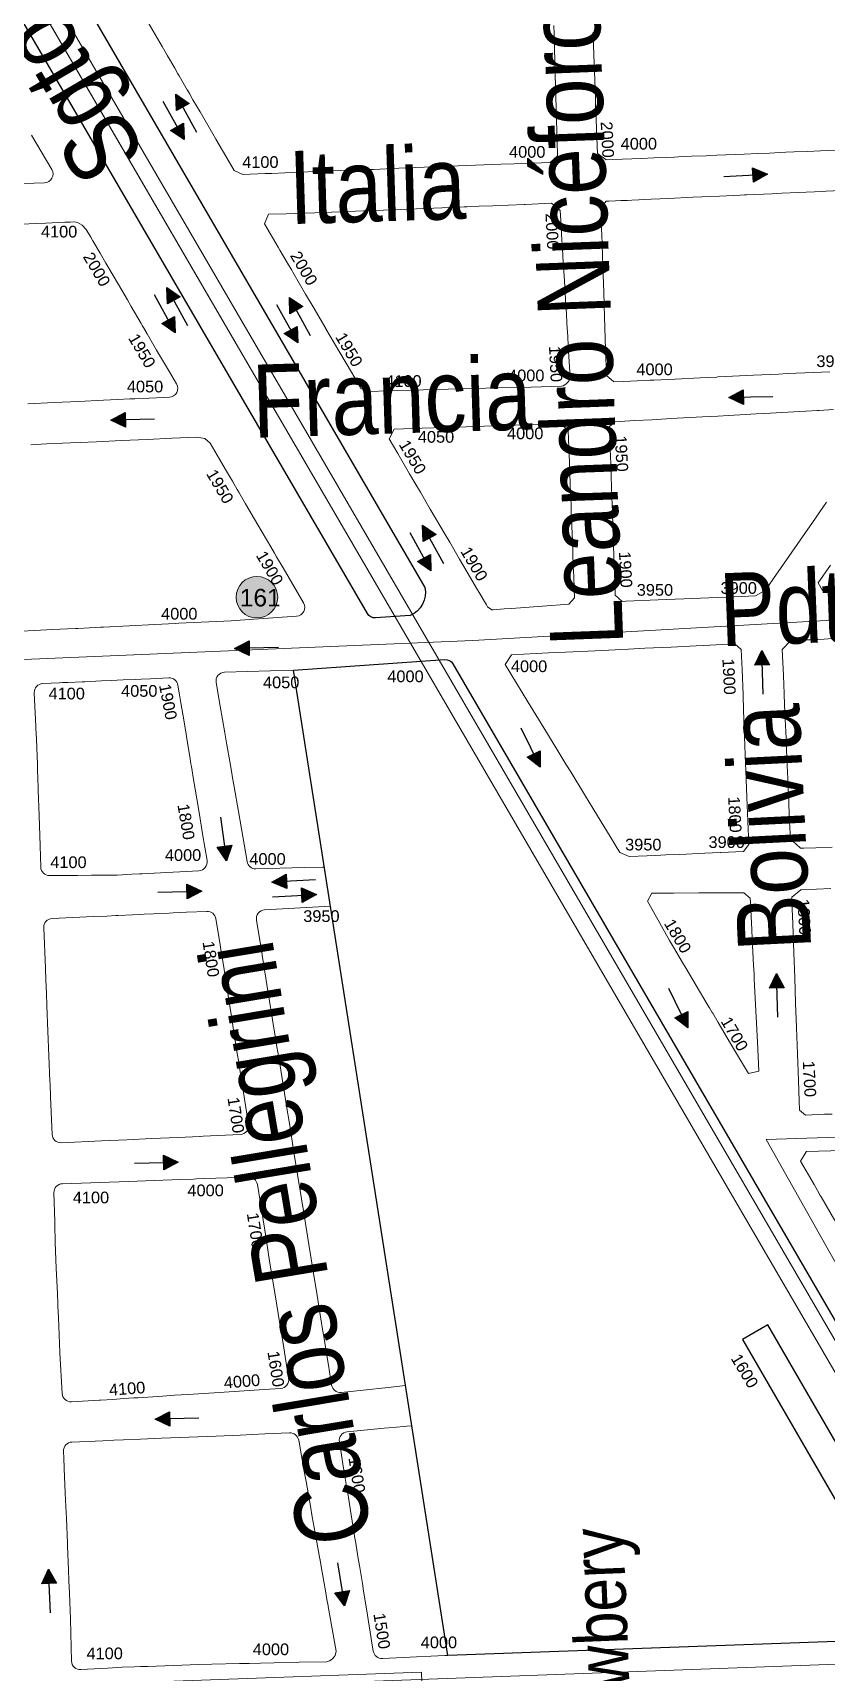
# Model space of a CAD drawing. Header units: millimetres. Extents: x 11558 to 23675, y 49449 to 61482.
# Drawn here: x 16354 to 16625, y 54997 to 55558 of the extents above; entities that cross this region are included whole.
import ezdxf

# ---------------------------------------------------------------- set-up
doc = ezdxf.new("R2010")
doc.units = ezdxf.units.MM
for name, color, linetype in [('0. plano base - nombres calles', 22, 'Continuous'), ('0. Plano Base - PLANO', 254, 'Continuous'), ('0. Plano base - sentido calles', 253, 'Continuous'), ('0. vias del tren', 252, 'VÍAS'), ('7. puesta en valor CC la lucila', 212, 'Continuous'), ('numeración', 7, 'Continuous')]:
    doc.layers.add(name, color=color, linetype=linetype)
for name, color, linetype, true_color in [('Linea 161 ida', 7, 'Continuous', 0xd16b6b), ('linea 161 vuelta', 7, 'Continuous', 0x9d070c), ('Linea 21 IDA Ramal F', 7, 'Continuous', 0x001861)]:
    doc.layers.add(name, color=color, linetype=linetype, true_color=true_color)
doc.layers.add('Linea Bicentenario Original', color=7, linetype='Continuous', true_color=0x0000cc, transparency=0.5)
doc.layers.get('7. puesta en valor CC la lucila').off()
doc.styles.get("Standard").update_dxf_attribs({"font": 'arial.ttf'})
doc.linetypes.add('VÍAS', pattern='A,0.15,[130,ltypeshp.shx,S=0.25,R=0,X=0,Y=0],0.15', length=0.3)

# ---------------------------------------------------------------- blocks, each defined once
blk = doc.blocks.new('MANZANAS')
at = {"layer": '0. Plano Base - PLANO', "color": 0, "linetype": 'VÍAS', "lineweight": 5, "ltscale": 4}
for points in [[(5633388.52, 6179341.14), (5633762.29, 6178968.93), (5633907.74, 6178824.08, 0.101414), (5634041.43, 6178736.27, 0.02138), (5634206.89, 6178678.43), (5634893.93, 6178556.15), (5635133.92, 6178513.7), (5635205.77, 6178500.27), (5635240.71, 6178490.73, -0.077062), (5635332.82, 6178449.54, 0.007448), (5635396.46, 6178409.69, -0.001689), (5635684.68, 6178233.8), (5636187.35, 6177915.58), (5636597.71, 6177655.71)], [(5633392.19, 6179345.26), (5633766.17, 6178972.83), (5633911.62, 6178827.98, 0.101414), (5634043.46, 6178741.38, 0.02134), (5634208.17, 6178683.79), (5634894.89, 6178561.57), (5635134.9, 6178519.11), (5635207, 6178505.64), (5635242.16, 6178496.03, -0.077062), (5635335.8, 6178454.16, 0.007448), (5635399.31, 6178414.39, -0.001689), (5635687.6, 6178238.47), (5636190.29, 6177920.23), (5636600.65, 6177660.36)]]:
    blk.add_lwpolyline(points, format="xyb", dxfattribs=at)
at = {"layer": '0. Plano Base - PLANO', "color": 0}
blk.add_lwpolyline([(5635708.03, 6178235.64), (5636262.8, 6177884.12, -0.354867), (5636262.76, 6177873.31), (5636252.63, 6177867.12, -0.288875), (5636249.43, 6177867.16), (5635935.21, 6178066.13), (5635686.75, 6178220.14, -0.567388), (5635686.84, 6178225.29), (5635704.93, 6178235.7, -0.27867)], format="xyb", close=True, dxfattribs=at)
at = {"layer": '0. Plano Base - PLANO', "color": 0, "linetype": 'Continuous', "lineweight": 5}
for points in [[(5636321.48, 6178083.42), (5636314.01, 6178079.13), (5636310.18, 6178076.93), (5636306.17, 6178074.63), (5636303.76, 6178073.25), (5636298.89, 6178070.45), (5636295.36, 6178068.42), (5636291.39, 6178066.15), (5636283.24, 6178061.47), (5636280.94, 6178060.14), (5636280.07, 6178059.64), (5636275.74, 6178057.16), (5636271.83, 6178054.92), (5636270.7, 6178054.26), (5636268.15, 6178052.8), (5636264.48, 6178050.69), (5636260.9, 6178048.64), (5636252.32, 6178043.71), (5636250.41, 6178042.61), (5636250.27, 6178042.63), (5636246.73, 6178043.14), (5636244.08, 6178047.8), (5636242.46, 6178050.66), (5636238.26, 6178058.07), (5636236.89, 6178060.5), (5636234.51, 6178064.69), (5636232.66, 6178067.96), (5636230.09, 6178072.48), (5636230.04, 6178072.58), (5636228.41, 6178075.44), (5636226.25, 6178079.26)], [(5636213.24, 6178075.15), (5636214.71, 6178072.5), (5636217.25, 6178067.92), (5636219.07, 6178064.64), (5636220.12, 6178062.75), (5636223.09, 6178057.42), (5636224.76, 6178054.41), (5636227.27, 6178049.89), (5636232.49, 6178040.5), (5636234.9, 6178036.16), (5636233.77, 6178033.02), (5636228.62, 6178030.09), (5636227.02, 6178029.17), (5636224.27, 6178027.6), (5636223.01, 6178026.88), (5636219.11, 6178024.66), (5636211.52, 6178020.32), (5636203.79, 6178015.91), (5636199.52, 6178013.47), (5636196.25, 6178011.61), (5636188.72, 6178007.31), (5636181.25, 6178003.04), (5636180.27, 6178002.48), (5636176.55, 6178000.36), (5636173.85, 6177998.82), (5636166.37, 6177994.55), (5636161.63, 6177991.85), (5636158.69, 6177990.17), (5636150.99, 6177985.77), (5636148.95, 6177984.61), (5636142.34, 6177980.83), (5636142.16, 6177980.82), (5636139.1, 6177980.64), (5636134.32, 6177983.68), (5636128.54, 6177987.35), (5636126.86, 6177988.42), (5636119.5, 6177993.09), (5636115.41, 6177995.69), (5636113.33, 6177997.01), (5636112.82, 6177997.34), (5636112.23, 6177997.71), (5636112.15, 6177997.76), (5636107.43, 6178000.76), (5636106.75, 6178001.19), (5636104.92, 6178002.35), (5636100.8, 6178004.97), (5636097.65, 6178006.97), (5636088.26, 6178012.94)], [(5636351.67, 6178013.55), (5636344.26, 6178009.24), (5636339.19, 6178006.3), (5636336.51, 6178004.74), (5636329.08, 6178000.42), (5636324.95, 6177998.02), (5636320.75, 6177995.57), (5636318.5, 6177994.27), (5636318.25, 6177994.12), (5636313.27, 6177991.23), (5636305.85, 6177986.92), (5636299.58, 6177983.27), (5636298.47, 6177982.63), (5636294.6, 6177980.38), (5636290.72, 6177978.12), (5636287.67, 6177976.35), (5636284.51, 6177977.14), (5636280.01, 6177985.13), (5636274.72, 6177994.53), (5636272.61, 6177998.28), (5636272.58, 6177998.34), (5636270.54, 6178001.96), (5636266.14, 6178009.77), (5636260.73, 6178019.38), (5636259.95, 6178020.78), (5636258.67, 6178023.04), (5636258, 6178024.24), (5636256.85, 6178026.27), (5636256.31, 6178027.23), (5636256.86, 6178029.99), (5636257.82, 6178030.55), (5636259.68, 6178031.63), (5636261.2, 6178032.51), (5636263.18, 6178033.65), (5636264.53, 6178034.44), (5636266.57, 6178035.62), (5636267.85, 6178036.36), (5636270.2, 6178037.72), (5636275.32, 6178040.69), (5636282.53, 6178044.87), (5636290.45, 6178049.46), (5636296.63, 6178053.04), (5636297.88, 6178053.76), (5636298.53, 6178054.14), (5636306.02, 6178058.48), (5636308.97, 6178060.19), (5636313.81, 6178063), (5636320.96, 6178067.14), (5636322.07, 6178067.79), (5636328.46, 6178071.49)], [(5636390.09, 6177949.54), (5636383.93, 6177945.95), (5636381.47, 6177947.55), (5636382.43, 6177954.94)], [(5636371.27, 6177973.46), (5636370.99, 6177971.23), (5636370.2, 6177965.05), (5636369.03, 6177955.87), (5636368, 6177947.85), (5636367.25, 6177941.9), (5636366.63, 6177937.06), (5636364.49, 6177933.79), (5636358.09, 6177930.11), (5636350.6, 6177925.81), (5636343.16, 6177921.53), (5636335.59, 6177917.18), (5636325.95, 6177911.64), (5636324.84, 6177911), (5636321.79, 6177911.88), (5636321.26, 6177912.82), (5636311.96, 6177929.26), (5636310.3, 6177932.21), (5636307.75, 6177936.71), (5636305.3, 6177941.04), (5636305.23, 6177941.18), (5636303.55, 6177944.14), (5636298.17, 6177953.66), (5636297.43, 6177954.96), (5636296.07, 6177957.38), (5636295.63, 6177958.16), (5636294.3, 6177960.51), (5636293.46, 6177961.98), (5636294.26, 6177964.41), (5636300.2, 6177967.92), (5636305.22, 6177970.9), (5636309.57, 6177973.47), (5636312.66, 6177975.3), (5636320.14, 6177979.73), (5636324.71, 6177982.44), (5636327.88, 6177984.31), (5636335.95, 6177989.09), (5636338.58, 6177990.65), (5636343.51, 6177993.56), (5636350.67, 6177997.8), (5636354.11, 6177999.84), (5636354.57, 6178000.11), (5636358.82, 6178002.63)], [(5636427.42, 6177869.55), (5636422.53, 6177866.78), (5636418.98, 6177864.76), (5636417.97, 6177864.19), (5636416.06, 6177864.73), (5636414.69, 6177865.12), (5636413.36, 6177865.5), (5636412.47, 6177867.05), (5636410.4, 6177870.64), (5636407.53, 6177875.63), (5636407.09, 6177876.41), (5636403.46, 6177882.72), (5636401.66, 6177885.86), (5636401.22, 6177886.62), (5636394.88, 6177897.64), (5636394.2, 6177898.83), (5636392.85, 6177901.19), (5636392.74, 6177901.37), (5636390.55, 6177905.18), (5636388.59, 6177908.58), (5636387.1, 6177911.19), (5636387.04, 6177911.29), (5636385.53, 6177913.91), (5636385.5, 6177913.96), (5636381.09, 6177921.63), (5636382.25, 6177925.63), (5636386.59, 6177928.19), (5636387.01, 6177928.44), (5636388.24, 6177929.17), (5636390.27, 6177930.37), (5636392.12, 6177931.47), (5636394.47, 6177932.85)], [(5636469.54, 6177788.51), (5636467.4, 6177787.29), (5636467.25, 6177787.21), (5636461.54, 6177783.97), (5636458.99, 6177784.54), (5636455.73, 6177790.29), (5636453.97, 6177793.39), (5636449.47, 6177801.34), (5636445.1, 6177809.04), (5636445.04, 6177809.14), (5636440.95, 6177816.37), (5636436.58, 6177824.08), (5636432.45, 6177831.37), (5636427.56, 6177839.99), (5636425.01, 6177844.49), (5636424.38, 6177845.61), (5636423.23, 6177847.63), (5636423.02, 6177848), (5636424.67, 6177851.65), (5636429.32, 6177854.32), (5636433.51, 6177856.73)], [(5636487.05, 6177756.59), (5636479.25, 6177761.56), (5636478.74, 6177761.89), (5636477.13, 6177762.92), (5636475.14, 6177764.18), (5636467.32, 6177769.18), (5636467.6, 6177772.94), (5636467.61, 6177773.11), (5636478.48, 6177779.13)]]:
    blk.add_lwpolyline(points, dxfattribs=at)
for points in [[(5636214.5, 6177934.67), (5636211.94, 6177934.52), (5636209.56, 6177936.02), (5636209.18, 6177936.26), (5636206.47, 6177937.96), (5636199.86, 6177942.12), (5636199.3, 6177942.48), (5636191.92, 6177947.11), (5636191.83, 6177947.17), (5636184.51, 6177951.77), (5636180.3, 6177954.42), (5636177.35, 6177956.28), (5636172.9, 6177959.08), (5636172.31, 6177959.45), (5636169.91, 6177960.96), (5636165.5, 6177963.73), (5636164.49, 6177964.37), (5636156.67, 6177969.29), (5636156.39, 6177972.84), (5636161.65, 6177975.74), (5636170.3, 6177980.52), (5636177.69, 6177984.76), (5636184.76, 6177988.8), (5636185.4, 6177989.17), (5636193.33, 6177993.71), (5636200.53, 6177997.83), (5636205.52, 6178000.69), (5636208.11, 6178002.17), (5636211.59, 6178004.17), (5636211.78, 6178004.27), (5636214.7, 6178005.95), (5636215.45, 6178006.37), (5636219.14, 6178008.49), (5636223.14, 6178010.78), (5636232.5, 6178016.13), (5636232.74, 6178016.27), (5636240.6, 6178020.77), (5636244.33, 6178020), (5636247.96, 6178013.94), (5636248.36, 6178013.27), (5636248.61, 6178012.86), (5636252.15, 6178006.95), (5636252.49, 6178006.37), (5636256.75, 6177999.27), (5636260.04, 6177993.78), (5636260.11, 6177993.65), (5636261.24, 6177991.77), (5636261.5, 6177991.35), (5636265.29, 6177985.01), (5636265.58, 6177984.53), (5636269.17, 6177978.53), (5636272.81, 6177972.46), (5636273.47, 6177971.37), (5636273.7, 6177970.86), (5636273.89, 6177969.76), (5636273.86, 6177969.2), (5636273.55, 6177968.12), (5636272.93, 6177967.19), (5636272.52, 6177966.81), (5636263.47, 6177961.79), (5636253.58, 6177956.31), (5636246.04, 6177952.13), (5636238.55, 6177947.98), (5636231.14, 6177943.88), (5636227.62, 6177941.93), (5636223.48, 6177939.64), (5636221.03, 6177938.28)], [(5636286.99, 6177888.13), (5636286.62, 6177887.9), (5636284.87, 6177888.15), (5636284.19, 6177888.57), (5636280.03, 6177891.19), (5636279.1, 6177891.78), (5636273.18, 6177895.5), (5636268.83, 6177898.24), (5636263.18, 6177901.79), (5636260.55, 6177903.44), (5636252.08, 6177908.76), (5636246.4, 6177912.34), (5636243.27, 6177914.31), (5636240.21, 6177916.23), (5636233.42, 6177920.5), (5636228.43, 6177923.64), (5636228.42, 6177927.38), (5636236.86, 6177932.11), (5636243.65, 6177935.92), (5636249.98, 6177939.46), (5636252.42, 6177940.83), (5636261.37, 6177945.85), (5636267.81, 6177949.46), (5636273.7, 6177952.76), (5636275.21, 6177953.61), (5636275.61, 6177953.83), (5636278.35, 6177955.36), (5636278.77, 6177955.23), (5636281.58, 6177954.34), (5636282.92, 6177951.99), (5636283.08, 6177951.69), (5636285.5, 6177947.44), (5636290.48, 6177938.67), (5636292.22, 6177935.62), (5636294.08, 6177932.35), (5636295.35, 6177930.11), (5636300.2, 6177921.57), (5636304.4, 6177914.18), (5636306.23, 6177910.97), (5636308.3, 6177907.32), (5636309.84, 6177904.61), (5636309.16, 6177901.81), (5636301.46, 6177897.06), (5636292.34, 6177891.43), (5636290.26, 6177890.15)], [(5636367.24, 6177834.61), (5636363.82, 6177834.44), (5636361.16, 6177836.04), (5636358.35, 6177837.74), (5636351.25, 6177842.03), (5636343.88, 6177846.49), (5636336.16, 6177851.15), (5636333.46, 6177852.78), (5636328.89, 6177855.54), (5636321.09, 6177860.26), (5636312.12, 6177865.68), (5636299.32, 6177873.42), (5636299.66, 6177877.36), (5636310.66, 6177883.77), (5636315.63, 6177886.66), (5636324.49, 6177891.82), (5636330.37, 6177895.24), (5636331.92, 6177896.15), (5636334.36, 6177897.57), (5636339.2, 6177900.39), (5636346.95, 6177904.9), (5636354.37, 6177909.23), (5636356.52, 6177910.48), (5636365.83, 6177915.9), (5636368.61, 6177915.25), (5636372.01, 6177909.27), (5636376.29, 6177901.76), (5636378.96, 6177897.06), (5636380.38, 6177894.58), (5636383.49, 6177889.11), (5636384.78, 6177886.85), (5636386.56, 6177883.71), (5636389.15, 6177879.15), (5636393.66, 6177871.23), (5636397.73, 6177864.09), (5636401.64, 6177857.22), (5636401.18, 6177854.25), (5636394.4, 6177850.32), (5636394.29, 6177850.26), (5636389.7, 6177847.6), (5636382.32, 6177843.34), (5636378.13, 6177840.91), (5636375.14, 6177839.18)], [(5636440.48, 6177789.93), (5636437.73, 6177787.58), (5636427.57, 6177793.89), (5636420.48, 6177798.29), (5636417.33, 6177800.25), (5636417.12, 6177800.37), (5636415.5, 6177801.38), (5636415.43, 6177801.42), (5636414.27, 6177802.15), (5636407.93, 6177806.09), (5636402.21, 6177809.64), (5636400.12, 6177810.93), (5636395, 6177814.11), (5636392.76, 6177815.51), (5636386.1, 6177819.91), (5636380.68, 6177823.5), (5636379.85, 6177824.04), (5636379.91, 6177827.1), (5636380.75, 6177827.54), (5636386.49, 6177830.57), (5636394.13, 6177834.59), (5636395.14, 6177835.12), (5636396.78, 6177835.99), (5636398.16, 6177836.72), (5636398.63, 6177836.97), (5636400.47, 6177837.93), (5636402.33, 6177838.91), (5636407.78, 6177841.78), (5636410.58, 6177841.16), (5636412.18, 6177838.44), (5636412.65, 6177837.65), (5636416.04, 6177831.84), (5636417.63, 6177829.08), (5636422.15, 6177821.34), (5636423.67, 6177818.73), (5636424.52, 6177817.28), (5636426.78, 6177813.4), (5636435.49, 6177798.48)]]:
    blk.add_lwpolyline(points, close=True, dxfattribs=at)
for points in [[(5636072.02, 6177959.44), (5636083.59, 6177952.19, -0.568949), (5636083.47, 6177947.04), (5636071.14, 6177940.09)], [(5636082.88, 6177930.75), (5636087.59, 6177933.48), (5636090.24, 6177935.01), (5636095.84, 6177938.24), (5636097.44, 6177939.17), (5636098.6, 6177939.84), (5636099.28, 6177940.06), (5636099.74, 6177940.2), (5636101.55, 6177940.11), (5636103.51, 6177939.4), (5636106.04, 6177937.86), (5636107.33, 6177937.05), (5636111.4, 6177934.48), (5636114.8, 6177932.32), (5636121.96, 6177927.8), (5636127.05, 6177924.58), (5636129.25, 6177923.19), (5636135.03, 6177919.53), (5636135.65, 6177919.14), (5636136.34, 6177918.71), (5636138.44, 6177917.38), (5636143.88, 6177913.95), (5636151.18, 6177909.36), (5636155.26, 6177906.79), (5636155.27, 6177906.78, -0.563824), (5636155.18, 6177901.65), (5636153.39, 6177900.61), (5636144.92, 6177895.69), (5636143.5, 6177894.87), (5636139.81, 6177892.72), (5636135.67, 6177890.32), (5636128.3, 6177886.04), (5636121, 6177881.81), (5636113.29, 6177877.33)], [(5636120.57, 6177865.33), (5636125.24, 6177868.03), (5636132.37, 6177872.16), (5636135.27, 6177873.83), (5636140.13, 6177876.64), (5636147.49, 6177880.9), (5636155.06, 6177885.28), (5636162.5, 6177889.58), (5636169.87, 6177893.84), (5636172.42, 6177894.66), (5636174.78, 6177894.12), (5636180.17, 6177890.72), (5636183.68, 6177888.51), (5636187.57, 6177886.05), (5636190.31, 6177884.32), (5636191.26, 6177883.72), (5636195.19, 6177881.24), (5636202.16, 6177876.85), (5636209.56, 6177872.17), (5636211.64, 6177870.87), (5636212.9, 6177870.07), (5636216.62, 6177867.72), (5636228.38, 6177860.3, -0.555805), (5636228.34, 6177855.21), (5636215.87, 6177847.57), (5636209.17, 6177843.47), (5636193.72, 6177834.44), (5636192.78, 6177833.88), (5636186.66, 6177830.31), (5636179.06, 6177825.86), (5636171.48, 6177821.43), (5636170.58, 6177820.9), (5636169.05, 6177820.01), (5636167.32, 6177819), (5636163.84, 6177816.96), (5636163.16, 6177816.56), (5636160.84, 6177815.21), (5636156.43, 6177812.63), (5636141.79, 6177804.07)], [(5636276.35, 6177783.45, -0.053291), (5636275.83, 6177783.08), (5636270.37, 6177780.07), (5636255.87, 6177772.05, -0.372374), (5636252.03, 6177772.86), (5636241.54, 6177786.67), (5636236.35, 6177793.49), (5636234.03, 6177796.54), (5636233.85, 6177796.77), (5636230.98, 6177800.55), (5636227.49, 6177805.14), (5636224.98, 6177808.43), (5636219.34, 6177815.86), (5636214.39, 6177822.37, -0.456807), (5636215.32, 6177826.81), (5636236, 6177838.29)], [(5636382.84, 6177638.73, -0.001985), (5636382.82, 6177638.72), (5636377.82, 6177635.41), (5636370.69, 6177630.7), (5636364.36, 6177626.52, -0.398023), (5636360.3, 6177627.23), (5636356.22, 6177632.73), (5636354.16, 6177635.49), (5636350.26, 6177640.73), (5636348.8, 6177642.7), (5636346.63, 6177645.62), (5636346.59, 6177645.68), (5636341.76, 6177652.17), (5636336.72, 6177658.94), (5636331.65, 6177665.77), (5636326.88, 6177672.17), (5636323.35, 6177676.92), (5636322.69, 6177677.81), (5636321.78, 6177679.03), (5636316.75, 6177685.8), (5636311.3, 6177693.12), (5636307.5, 6177698.23), (5636305.35, 6177701.12), (5636303.41, 6177703.73), (5636299.94, 6177708.4), (5636295.14, 6177714.85), (5636292.57, 6177718.32), (5636290.35, 6177721.3), (5636288.03, 6177724.42), (5636285.65, 6177727.62), (5636283.87, 6177730.01), (5636280.89, 6177734.02), (5636277.41, 6177738.69), (5636276.15, 6177740.4), (5636271.39, 6177746.79), (5636271.23, 6177747.01), (5636264.11, 6177756.58, -0.445172), (5636264.99, 6177760.95), (5636284.43, 6177772.46)], [(5636438.23, 6177563.46), (5636437.34, 6177562.95), (5636433.22, 6177560.56), (5636428.92, 6177558.06), (5636425.08, 6177555.83), (5636418.84, 6177552.21, -0.381217), (5636414.93, 6177553.01), (5636413.22, 6177555.3), (5636406.14, 6177564.81), (5636402.5, 6177569.7), (5636400.95, 6177571.78), (5636397.19, 6177576.83), (5636395.74, 6177578.78), (5636392.15, 6177583.6), (5636391.93, 6177583.9), (5636390.63, 6177585.64), (5636385.41, 6177592.66), (5636383.12, 6177595.74), (5636382.71, 6177596.29), (5636380.39, 6177599.39), (5636377.89, 6177602.75), (5636375.72, 6177605.67), (5636375.24, 6177606.31), (5636371.61, 6177611.19, -0.433915), (5636372.39, 6177615.5), (5636383.1, 6177622.41), (5636385.65, 6177624.05), (5636389.63, 6177626.63), (5636391.07, 6177627.55)]]:
    blk.add_lwpolyline(points, format="xyb", dxfattribs=at)
at = {"layer": '0. Plano Base - PLANO', "color": 0}
blk.add_lwpolyline([(5636477.88, 6177705.92), (5636573.45, 6177645.03, -0.565779), (5636573.32, 6177639.89), (5636438.23, 6177563.46), (5636236, 6177838.29), (5636280.18, 6177865.4, -0.28625), (5636283.35, 6177865.38), (5636601.68, 6177663.68, -0.553996), (5636601.65, 6177658.59), (5636587.58, 6177649.9, -0.287668), (5636584.39, 6177649.92), (5636483.25, 6177714.35)], format="xyb", dxfattribs=at)
at = {"layer": '0. Plano Base - PLANO', "color": 0, "linetype": 'Continuous', "lineweight": 5}
for points in [[(5636190.26, 6177738.65), (5636186.71, 6177744.94), (5636181.58, 6177754.08), (5636177.38, 6177761.58), (5636175.02, 6177765.78), (5636174.33, 6177767.01), (5636173.07, 6177769.27), (5636168.75, 6177776.84), (5636166.87, 6177780.11), (5636166.63, 6177780.52), (5636160.8, 6177790.59, -0.414858), (5636161.9, 6177794.69), (5636166.89, 6177797.57), (5636167.77, 6177798.08), (5636169.4, 6177799.01), (5636173.61, 6177801.44), (5636174.41, 6177801.9), (5636179.34, 6177804.74), (5636182.22, 6177806.41), (5636185.76, 6177808.46), (5636189.46, 6177810.6), (5636191.07, 6177811.53), (5636193.92, 6177813.18), (5636199.34, 6177816.32, -0.379951), (5636203.24, 6177815.52), (5636205.22, 6177812.88), (5636206.89, 6177810.66), (5636209.28, 6177807.46), (5636212.94, 6177802.59), (5636214.42, 6177800.61), (5636218.1, 6177795.71), (5636219.57, 6177793.74), (5636220.19, 6177792.92), (5636222.85, 6177789.37), (5636224.85, 6177786.7), (5636226.87, 6177784), (5636230.17, 6177779.6), (5636234.14, 6177774.3), (5636239.71, 6177766.87, -0.447127), (5636238.84, 6177762.48), (5636225.68, 6177754.73), (5636222.1, 6177752.63), (5636221.34, 6177752.18), (5636219.08, 6177750.85), (5636214.77, 6177748.31), (5636211.73, 6177746.67), (5636211.09, 6177746.33), (5636206.97, 6177744.16), (5636202.68, 6177741.9), (5636194.27, 6177737.47, -0.405931)], [(5636293.04, 6177688.91), (5636282.04, 6177682.54), (5636281.17, 6177682.03), (5636281.04, 6177681.96), (5636274.55, 6177678.2), (5636266.8, 6177673.71), (5636259.4, 6177669.42), (5636251.95, 6177665.11), (5636239.98, 6177658.18, -0.415749), (5636235.88, 6177659.28), (5636229.51, 6177670.41), (5636227.31, 6177674.24), (5636226.85, 6177675.05), (5636222.54, 6177682.58), (5636218.33, 6177689.95), (5636214, 6177697.5), (5636211.84, 6177701.28), (5636209.66, 6177705.09), (5636207.66, 6177708.59), (5636200.73, 6177720.7, -0.412461), (5636201.82, 6177724.79), (5636214.13, 6177731.93), (5636218.02, 6177734.19), (5636220.69, 6177735.74), (5636221.38, 6177736.14), (5636225.64, 6177738.61), (5636228.15, 6177740.07), (5636229.13, 6177740.63), (5636231.87, 6177742.22), (5636236.51, 6177744.92), (5636237.67, 6177745.59), (5636241.63, 6177747.89), (5636247.7, 6177751.41, -0.382222), (5636251.62, 6177750.6), (5636254.05, 6177747.31), (5636256.99, 6177743.33), (5636258.85, 6177740.82), (5636260.36, 6177738.77), (5636263.77, 6177734.15), (5636268.77, 6177727.38), (5636272.18, 6177722.76), (5636272.63, 6177722.16), (5636274.11, 6177720.15), (5636277.56, 6177715.48), (5636279.34, 6177713.07), (5636281.11, 6177710.67), (5636281.7, 6177709.87), (5636281.8, 6177709.74), (5636284.35, 6177706.29), (5636286.97, 6177702.74), (5636293.95, 6177693.29, -0.44715)], [(5636345.32, 6177618.16), (5636340.56, 6177615.28), (5636333.15, 6177610.8), (5636325.85, 6177606.38), (5636318.11, 6177601.69), (5636314.24, 6177599.35), (5636310.72, 6177597.21), (5636303.56, 6177592.88), (5636302.26, 6177592.09), (5636299.36, 6177590.33), (5636296.09, 6177588.36), (5636292.52, 6177586.23), (5636292.14, 6177586), (5636283.93, 6177581.1, -0.415095), (5636279.81, 6177582.15), (5636272.71, 6177594.14), (5636271.09, 6177596.97), (5636266.69, 6177604.63), (5636264.76, 6177607.99), (5636264.31, 6177608.78), (5636262.58, 6177611.8), (5636258.28, 6177619.28), (5636253.91, 6177626.9), (5636250.9, 6177632.34), (5636250.39, 6177633.26), (5636245.65, 6177641.83, -0.411464), (5636246.79, 6177645.9), (5636266.52, 6177657.06), (5636274.19, 6177661.4), (5636279.4, 6177664.34), (5636281.92, 6177665.77), (5636285.85, 6177667.99), (5636286.8, 6177668.53), (5636289.18, 6177669.88), (5636295.87, 6177673.66), (5636302.22, 6177677.26, -0.378625), (5636306.11, 6177676.43), (5636317.28, 6177661.37), (5636320.6, 6177656.9), (5636322.36, 6177654.51), (5636327.68, 6177647.37), (5636332.77, 6177640.53), (5636336.24, 6177635.86), (5636338.13, 6177633.33), (5636339.87, 6177630.99), (5636346.17, 6177622.52, -0.442439)], [(5636358.99, 6177605.31), (5636365.6, 6177596.69), (5636367.74, 6177593.91), (5636372.99, 6177587.07), (5636375.19, 6177584.21), (5636375.25, 6177584.12), (5636378.64, 6177579.71), (5636383.78, 6177573.02), (5636384.42, 6177572.18), (5636385.7, 6177570.52), (5636388.91, 6177566.34), (5636390.91, 6177563.73), (5636392.74, 6177561.35), (5636394.08, 6177559.6), (5636394.21, 6177559.43), (5636403.65, 6177547.15), (5636403.98, 6177546.14), (5636404.04, 6177545.62), (5636404.02, 6177545.09), (5636403.76, 6177544.06), (5636403.22, 6177543.15), (5636402.45, 6177542.43), (5636394.14, 6177537.89), (5636386.68, 6177533.82), (5636382.6, 6177531.59), (5636379.12, 6177529.69), (5636376.22, 6177528.11), (5636367.97, 6177523.61), (5636363.98, 6177521.44), (5636356.56, 6177517.2), (5636348.91, 6177512.83), (5636346.71, 6177511.59), (5636344.91, 6177510.58), (5636341.26, 6177508.52), (5636336.94, 6177505.95), (5636334.92, 6177504.74), (5636329.05, 6177501.24, -0.424939), (5636324.88, 6177502.37), (5636318, 6177514.92), (5636313.56, 6177522.64), (5636311.42, 6177526.38), (5636309.49, 6177529.74), (5636305.52, 6177536.64), (5636305.01, 6177537.54), (5636300.82, 6177544.84), (5636298.78, 6177548.38), (5636296.48, 6177552.38), (5636296.41, 6177552.5), (5636292.27, 6177559.72), (5636292.1, 6177560.01), (5636290.57, 6177562.68), (5636289.32, 6177564.85, -0.414333), (5636290.43, 6177568.94), (5636299.64, 6177574.23), (5636302.87, 6177576.09), (5636305.73, 6177577.72), (5636310.84, 6177580.66), (5636317.09, 6177584.25), (5636333.28, 6177593.54), (5636340.38, 6177597.62), (5636347.76, 6177601.85), (5636355.11, 6177606.08, -0.375643)]]:
    blk.add_lwpolyline(points, format="xyb", close=True, dxfattribs=at)
at = {"layer": '0. Plano Base - PLANO', "color": 0}
blk.add_lwpolyline([(5636483.25, 6177714.35), (5636477.88, 6177705.92)], dxfattribs=at)
blk = doc.blocks.new('161 ida')
at = {"layer": 'Linea 161 ida', "lineweight": 211, "true_color": 0xededed}
h = blk.add_hatch(color=7, dxfattribs=at)
h.dxf.hatch_style = 1
edge = h.paths.add_edge_path()
edge.add_arc((0, 0), 7.11, 0, 360)
at = {"layer": 'Linea 161 ida', "lineweight": 9}
blk.add_circle((0, 0), 7.11, dxfattribs=at)
at = {"layer": 'Linea 161 ida', "lineweight": 15, "insert": (-5.85, 2.85), "char_height": 6, "attachment_point": 1}
blk.add_mtext_dynamic_manual_height_columns('161', width=16.4579, gutter_width=12.5, heights=[0], dxfattribs=at)

msp = doc.modelspace()

# ---------------------------------------------------------------- hatches: boundary and pattern name
at = {"layer": '0. Plano base - sentido calles', "linetype": 'Continuous', "lineweight": 25, "ltscale": 2, "true_color": 0x1a1a1a}
h = msp.add_hatch(color=250, dxfattribs=at)
h.dxf.hatch_style = 1
h.paths.add_polyline_path([(16402.76, 55537.07), (16402.98, 55531.48), (16405.17, 55532.69)])
h.paths.add_polyline_path([(16402.76, 55537.07), (16405.17, 55532.69), (16407.36, 55533.89)])
h = msp.add_hatch(color=250, dxfattribs=at)
h.dxf.hatch_style = 1
h.paths.add_polyline_path([(16405.61, 55521.52), (16405.39, 55527.1), (16403.2, 55525.9)])
h.paths.add_polyline_path([(16405.61, 55521.52), (16403.2, 55525.9), (16401.01, 55524.69)])
h = msp.add_hatch(color=250, dxfattribs=at)
h.dxf.hatch_style = 1
h.paths.add_polyline_path([(16605.27, 55509.66), (16600.16, 55511.91), (16600.28, 55509.42)])
h.paths.add_polyline_path([(16605.27, 55509.66), (16600.28, 55509.42), (16600.4, 55506.92)])
h = msp.add_hatch(color=250, dxfattribs=at)
h.dxf.hatch_style = 1
h.paths.add_polyline_path([(16399.73, 55470.92), (16399.95, 55465.33), (16402.14, 55466.54)])
h.paths.add_polyline_path([(16399.73, 55470.92), (16402.14, 55466.54), (16404.33, 55467.74)])
h = msp.add_hatch(color=250, dxfattribs=at)
h.dxf.hatch_style = 1
h.paths.add_polyline_path([(16441.64, 55467.55), (16441.86, 55461.96), (16444.05, 55463.17)])
h.paths.add_polyline_path([(16441.64, 55467.55), (16444.05, 55463.17), (16446.24, 55464.37)])
h = msp.add_hatch(color=250, dxfattribs=at)
h.dxf.hatch_style = 1
h.paths.add_polyline_path([(16402.58, 55455.37), (16402.36, 55460.95), (16400.17, 55459.75)])
h.paths.add_polyline_path([(16402.58, 55455.37), (16400.17, 55459.75), (16397.98, 55458.54)])
h = msp.add_hatch(color=250, dxfattribs=at)
h.dxf.hatch_style = 1
h.paths.add_polyline_path([(16444.49, 55451.99), (16444.27, 55457.58), (16442.08, 55456.38)])
h.paths.add_polyline_path([(16444.49, 55451.99), (16442.08, 55456.38), (16439.89, 55455.17)])
h = msp.add_hatch(color=250, dxfattribs=at)
h.dxf.hatch_style = 1
h.paths.add_polyline_path([(16592.02, 55433.3), (16597.06, 55430.88), (16597.02, 55433.38)])
h.paths.add_polyline_path([(16592.02, 55433.3), (16597.02, 55433.38), (16596.97, 55435.88)])
h = msp.add_hatch(color=250, dxfattribs=at)
h.dxf.hatch_style = 1
h.paths.add_polyline_path([(16380.52, 55425.54), (16385.58, 55423.16), (16385.52, 55425.66)])
h.paths.add_polyline_path([(16380.52, 55425.54), (16385.52, 55425.66), (16385.46, 55428.16)])
h = msp.add_hatch(color=250, dxfattribs=at)
h.dxf.hatch_style = 1
h.paths.add_polyline_path([(16487.25, 55389.53), (16487.47, 55383.94), (16489.66, 55385.14)])
h.paths.add_polyline_path([(16487.25, 55389.53), (16489.66, 55385.14), (16491.85, 55386.35)])
h = msp.add_hatch(color=250, dxfattribs=at)
h.dxf.hatch_style = 1
h.paths.add_polyline_path([(16490.1, 55373.97), (16489.88, 55379.56), (16487.69, 55378.35)])
h.paths.add_polyline_path([(16490.1, 55373.97), (16487.69, 55378.35), (16485.5, 55377.15)])
h = msp.add_hatch(color=250, dxfattribs=at)
h.dxf.hatch_style = 1
h.paths.add_polyline_path([(16422.9, 55347.42), (16427.94, 55345.01), (16427.89, 55347.5)])
h.paths.add_polyline_path([(16422.9, 55347.42), (16427.89, 55347.5), (16427.85, 55350)])
h = msp.add_hatch(color=250, dxfattribs=at)
h.dxf.hatch_style = 1
h.paths.add_polyline_path([(16603.27, 55346.75), (16600.92, 55341.68), (16603.42, 55341.75)])
h.paths.add_polyline_path([(16603.27, 55346.75), (16603.42, 55341.75), (16605.92, 55341.82)])
h = msp.add_hatch(color=250, dxfattribs=at)
h.dxf.hatch_style = 1
h.paths.add_polyline_path([(16527.45, 55306.75), (16527.51, 55312.34), (16525.26, 55311.25)])
h.paths.add_polyline_path([(16527.45, 55306.75), (16525.26, 55311.25), (16523.01, 55310.15)])
h = msp.add_hatch(color=250, dxfattribs=at)
h.dxf.hatch_style = 1
h.paths.add_polyline_path([(16420.15, 55274.77), (16421.95, 55280.06), (16419.47, 55279.72)])
h.paths.add_polyline_path([(16420.15, 55274.77), (16419.47, 55279.72), (16416.99, 55279.38)])
h = msp.add_hatch(color=250, dxfattribs=at)
h.dxf.hatch_style = 1
h.paths.add_polyline_path([(16435.64, 55267.44), (16440.76, 55265.21), (16440.63, 55267.71)])
h.paths.add_polyline_path([(16435.64, 55267.44), (16440.63, 55267.71), (16440.5, 55270.2)])
h = msp.add_hatch(color=250, dxfattribs=at)
h.dxf.hatch_style = 1
h.paths.add_polyline_path([(16411.67, 55264.36), (16406.61, 55266.75), (16406.67, 55264.25)])
h.paths.add_polyline_path([(16411.67, 55264.36), (16406.67, 55264.25), (16406.73, 55261.75)])
h = msp.add_hatch(color=250, dxfattribs=at)
h.dxf.hatch_style = 1
h.paths.add_polyline_path([(16450.88, 55263.24), (16445.76, 55265.47), (16445.89, 55262.98)])
h.paths.add_polyline_path([(16450.88, 55263.24), (16445.89, 55262.98), (16446.02, 55260.48)])
h = msp.add_hatch(color=250, dxfattribs=at)
h.dxf.hatch_style = 1
h.paths.add_polyline_path([(16608.31, 55236.19), (16605.96, 55231.12), (16608.46, 55231.19)])
h.paths.add_polyline_path([(16608.31, 55236.19), (16608.46, 55231.19), (16610.96, 55231.26)])
h = msp.add_hatch(color=250, dxfattribs=at)
h.dxf.hatch_style = 1
h.paths.add_polyline_path([(16577.97, 55217.62), (16578.03, 55223.21), (16575.78, 55222.11)])
h.paths.add_polyline_path([(16577.97, 55217.62), (16575.78, 55222.11), (16573.53, 55221.02)])
h = msp.add_hatch(color=250, dxfattribs=at)
h.dxf.hatch_style = 1
h.paths.add_polyline_path([(16403.62, 55171.61), (16398.56, 55173.99), (16398.62, 55171.49)])
h.paths.add_polyline_path([(16403.62, 55171.61), (16398.62, 55171.49), (16398.67, 55168.99)])
h = msp.add_hatch(color=250, dxfattribs=at)
h.dxf.hatch_style = 1
h.paths.add_polyline_path([(16395.71, 55083.59), (16400.77, 55081.21), (16400.71, 55083.71)])
h.paths.add_polyline_path([(16395.71, 55083.59), (16400.71, 55083.71), (16400.65, 55086.21)])
h = msp.add_hatch(color=250, dxfattribs=at)
h.dxf.hatch_style = 1
h.paths.add_polyline_path([(16359.23, 55032.36), (16356.95, 55027.26), (16359.45, 55027.37)])
h.paths.add_polyline_path([(16359.23, 55032.36), (16359.45, 55027.37), (16361.95, 55027.48)])
h = msp.add_hatch(color=250, dxfattribs=at)
h.dxf.hatch_style = 1
h.paths.add_polyline_path([(16460.53, 55019.73), (16462.18, 55025.07), (16459.72, 55024.66)])
h.paths.add_polyline_path([(16460.53, 55019.73), (16459.72, 55024.66), (16457.25, 55024.25)])

# ---------------------------------------------------------------- linework, layer by layer
at = {"layer": '0. Plano base - sentido calles', "color": 250, "linetype": 'Continuous', "lineweight": 25, "ltscale": 2, "true_color": 0x1a1a1a}
for points in [[(16409.99, 55523.93), (16402.76, 55537.07), (16407.36, 55533.89), (16402.98, 55531.48), (16402.76, 55537.07)], [(16398.38, 55534.66), (16405.61, 55521.52), (16401.01, 55524.69), (16405.39, 55527.1), (16405.61, 55521.52)], [(16590.29, 55508.93), (16605.27, 55509.66), (16600.4, 55506.92), (16600.16, 55511.91), (16605.27, 55509.66)], [(16406.96, 55457.78), (16399.73, 55470.92), (16404.33, 55467.74), (16399.95, 55465.33), (16399.73, 55470.92)], [(16395.35, 55468.51), (16402.58, 55455.37), (16397.98, 55458.54), (16402.36, 55460.95), (16402.58, 55455.37)], [(16437.26, 55465.14), (16444.49, 55451.99), (16439.89, 55455.17), (16444.27, 55457.58), (16444.49, 55451.99)], [(16448.87, 55454.4), (16441.64, 55467.55), (16446.24, 55464.37), (16441.86, 55461.96), (16441.64, 55467.55)], [(16607.01, 55433.55), (16592.02, 55433.3), (16596.97, 55435.88), (16597.06, 55430.88), (16592.02, 55433.3)], [(16395.51, 55425.89), (16380.52, 55425.54), (16385.46, 55428.16), (16385.58, 55423.16), (16380.52, 55425.54)], [(16482.87, 55387.11), (16490.1, 55373.97), (16485.5, 55377.15), (16489.88, 55379.56), (16490.1, 55373.97)], [(16494.48, 55376.38), (16487.25, 55389.53), (16491.85, 55386.35), (16487.47, 55383.94), (16487.25, 55389.53)], [(16437.89, 55347.67), (16422.9, 55347.42), (16427.85, 55350), (16427.94, 55345.01), (16422.9, 55347.42)], [(16603.7, 55331.75), (16603.27, 55346.75), (16605.92, 55341.82), (16600.92, 55341.68), (16603.27, 55346.75)], [(16520.87, 55320.24), (16527.45, 55306.75), (16523.01, 55310.15), (16527.51, 55312.34), (16527.45, 55306.75)], [(16418.11, 55289.63), (16420.15, 55274.77), (16416.99, 55279.38), (16421.95, 55280.06), (16420.15, 55274.77)], [(16450.62, 55268.24), (16435.64, 55267.44), (16440.5, 55270.2), (16440.76, 55265.21), (16435.64, 55267.44)], [(16396.67, 55264.01), (16411.67, 55264.36), (16406.73, 55261.75), (16406.61, 55266.75), (16411.67, 55264.36)], [(16435.9, 55262.45), (16450.88, 55263.24), (16446.02, 55260.48), (16445.76, 55265.47), (16450.88, 55263.24)], [(16608.74, 55221.19), (16608.31, 55236.19), (16610.96, 55231.26), (16605.96, 55231.12), (16608.31, 55236.19)], [(16571.4, 55231.1), (16577.97, 55217.62), (16573.53, 55221.02), (16578.03, 55223.21), (16577.97, 55217.62)], [(16388.62, 55171.26), (16403.62, 55171.61), (16398.67, 55168.99), (16398.56, 55173.99), (16403.62, 55171.61)], [(16410.7, 55083.94), (16395.71, 55083.59), (16400.65, 55086.21), (16400.77, 55081.21), (16395.71, 55083.59)], [(16359.88, 55017.38), (16359.23, 55032.36), (16361.95, 55027.48), (16356.95, 55027.26), (16359.23, 55032.36)], [(16458.09, 55034.53), (16460.53, 55019.73), (16457.25, 55024.25), (16462.18, 55025.07), (16460.53, 55019.73)]]:
    msp.add_lwpolyline(points, dxfattribs=at)
at = {"layer": '0. vias del tren', "color": 252, "lineweight": 13, "ltscale": 2}
for points in [[(14648.86, 57861.66), (14769.24, 57483.68), (14831.53, 57288.08, 0.101414), (14909.68, 57148.53, 0.02138), (15029.84, 57020.92), (15583.14, 56595.67), (15776.52, 56447.35), (15834.1, 56402.31), (15860.7, 56377.73, -0.077062), (15923.44, 56298.72, 0.007448), (15961.55, 56234.01, -0.001689), (16136.22, 55945.05), (16435.57, 55430.93), (16679.91, 55011.13)], [(14654.1, 57863.33), (14774.48, 57485.35), (14836.77, 57289.75, 0.101414), (14913.84, 57152.12, 0.02134), (15033.44, 57025.08), (15586.49, 56600.03), (15779.89, 56451.7), (15837.66, 56406.5), (15864.43, 56381.77, -0.077062), (15928.22, 56301.44, 0.007448), (15966.25, 56236.87, -0.001689), (16140.96, 55947.85), (16440.33, 55433.7), (16684.66, 55013.9)]]:
    msp.add_lwpolyline(points, format="xyb", dxfattribs=at)
at = {"layer": 'Linea 161 ida', "lineweight": 15}
msp.add_lwpolyline([(15039.88, 55289.87), (15467.47, 55304.41), (16086.36, 55332.38), (16504.39, 55350.09), (16762.29, 55364.74)], dxfattribs=at)
at = {"layer": 'linea 161 vuelta', "lineweight": 15}
msp.add_lwpolyline([(15107.87, 54923.15), (15678.91, 54955.59), (16109.67, 54979.94), (16377.73, 54990.61), (16669.3, 55001.24)], dxfattribs=at)
at = {"layer": 'Linea 21 IDA Ramal F', "lineweight": 15}
msp.add_lwpolyline([(19562.13, 53371.55), (19621.52, 53946.06), (19625.4, 53955.63), (19767.33, 53958.9), (19770.79, 54073.68), (19635.35, 54071.36), (19585.14, 54090.3), (18810.43, 54075.61), (18549.02, 54068.43), (18529.95, 54738.19), (17132.56, 54699.44), (17130.04, 54812.7), (17036.25, 54809.78), (17066.66, 55023.36), (17072.07, 55096.53), (17078.98, 55194.89), (16604.74, 55179.32), (16699.03, 55011.97)], dxfattribs=at)
at = {"layer": 'Linea Bicentenario Original', "color": 14, "lineweight": 15, "true_color": 0x8c0d0d}
msp.add_lwpolyline([(16496.98, 54682.46), (16486.8, 54997.12), (16232.59, 54987.87)], dxfattribs=at)

# ---------------------------------------------------------------- block references
at = {"layer": '0. Plano Base - PLANO', "color": 28, "lineweight": 5, "true_color": 0x0d0d0d, "rotation": 332.5463477508169}
msp.add_blockref('MANZANAS', (-7833237.48, -2828296.13), dxfattribs=at)
at = {"layer": '7. puesta en valor CC la lucila', "color": 250, "lineweight": 30, "rotation": 332.5463477508169}
msp.add_blockref('MANZANAS', (-7833237.48, -2828296.13), dxfattribs=at)
at = {"layer": 'Linea 161 ida', "lineweight": 15}
msp.add_blockref('161 ida', (16430.54, 55364.93), dxfattribs=at)

# ---------------------------------------------------------------- texts
at = {"layer": '0. plano base - nombres calles', "color": 250, "lineweight": 15, "true_color": 0x1a1a1a, "attachment_point": 1}
for s, insert, char_height, rotation in [('{\\fArial Narrow|b0|i0|c0|p34;Sgto. Baigorria}', (16371.29, 55504.03), 25, 120.3292), ('{\\fArial Narrow|b0|i0|c0|p34;Leandro Nicéforo Alem}', (16530.95, 55347.79), 25, 92.1477), ('{\\fArial Narrow|b0|i0|c0|p34;Italia}', (16441.05, 55517.57), 25, 1.778), ('{\\fArial Narrow|b0|i0|c0|p34;Francia}', (16428.58, 55444.45), 25, 1.778), ('{\\fArial Narrow|b0|i0|c0|p34;Pdte. Hipólito Yrigoyen}', (16588.34, 55373.06), 25, 2.2794), ('{\\fArial Narrow|b0|i0|c0|p34;Bolivia}', (16595.25, 55243.29), 25, 92.8396), ('{\\fArial Narrow|b0|i0|c0|p34;Carlos Pellegrini}', (16445.39, 55038.85), 25, 99.4911), ('{\\fArial Narrow|b0|i0|c0|p34;Jorge Newbery}', (16543.46, 54907.48), 18, 92.3184)]:
    msp.add_mtext_dynamic_manual_height_columns(s, width=329.255, gutter_width=12.5, heights=[0], dxfattribs=dict(at, insert=insert, char_height=char_height, rotation=rotation))
at = {"layer": 'numeración', "color": 251, "true_color": 0x606162, "char_height": 4, "attachment_point": 1}
for s, insert, rotation in [('2000', (16552.15, 55527.82), 272.9402), ('2000', (16533.25, 55496.47), 272.9402), ('2000', (16374.34, 55483.5), 300.5194), ('2000', (16445.2, 55483.88), 300.5194), ('1950', (16389.81, 55455.66), 300.5194), ('1950', (16460.67, 55456.04), 300.5194), ('1950', (16534.45, 55451.07), 272.9402), ('1950', (16556.98, 55420.39), 272.9402), ('1950', (16482.39, 55419.27), 300.5194), ('1950', (16416.5, 55409.22), 300.5194), ('1900', (16433.52, 55381.29), 300.5194), ('1900', (16503.45, 55382.72), 300.5194), ('1900', (16558.39, 55380.71), 272.9402), ('1900', (16593.78, 55344.07), 272.9402), ('1900', (16400.94, 55335.63), 281.14), ('1800', (16595.76, 55296.88), 272.9402), ('1800', (16407.27, 55294.55), 279.6995), ('1800', (16619.49, 55261.83), 272.9402), ('1800', (16573.11, 55255.35), 300.5194), ('1800', (16415.86, 55247.56), 278.8293), ('1700', (16592.54, 55221.87), 300.5194), ('1700', (16621.3, 55206.4), 272.9402), ('1700', (16424.4, 55194.15), 278.8293), ('1700', (16431.03, 55154.6), 278.8293), ('1600', (16438.09, 55107.3), 278.8293), ('1600', (16595.95, 55106.53), 301.0963), ('4000', (16419.07, 55098.1), 4.566), ('4100', (16379.79, 55095.66), 4.2013), ('1600', (16465.8, 55071.02), 278.8293), ('1500', (16474.34, 55017.62), 278.8293)]:
    msp.add_mtext_dynamic_manual_height_columns(s, width=16.0314, gutter_width=12.5, heights=[0], dxfattribs=dict(at, insert=insert, rotation=rotation))
for s, insert in [('4000', (16555, 55522.12)), ('4100', (16425.51, 55515.84)), ('4000', (16516.82, 55519.33)), ('4100', (16356.65, 55492.04)), ('3900', (16621.97, 55447.7)), ('4000', (16516.49, 55442.82)), ('4000', (16560.37, 55444.91)), ('4050', (16386.06, 55439.03)), ('4100', (16474.46, 55440.91)), ('4050', (16485.61, 55421.8)), ('4000', (16516.13, 55423)), ('3950', (16560.51, 55369.44)), ('3900', (16589.18, 55370.09)), ('4000', (16397.77, 55361.27)), ('4000', (16517.45, 55343.31)), ('4050', (16384.08, 55334.87)), ('4050', (16432.63, 55337.78)), ('4000', (16475.16, 55339.85)), ('4100', (16359.25, 55333.96)), ('4000', (16399.07, 55278.68)), ('3950', (16556.53, 55282.27)), ('3900', (16585.05, 55283.12)), ('4100', (16359.85, 55276.24)), ('4000', (16427.96, 55277.35)), ('3950', (16446.4, 55257.8)), ('4100', (16367.56, 55161.51)), ('4000', (16406.78, 55163.94)), ('4000', (16486.61, 55009.27)), ('4100', (16372.24, 55005.49)), ('4000', (16429.13, 55006.9))]:
    msp.add_mtext_dynamic_manual_height_columns(s, width=16.0314, gutter_width=12.5, heights=[0], dxfattribs=dict(at, insert=insert))

doc.saveas('drawing.dxf')
